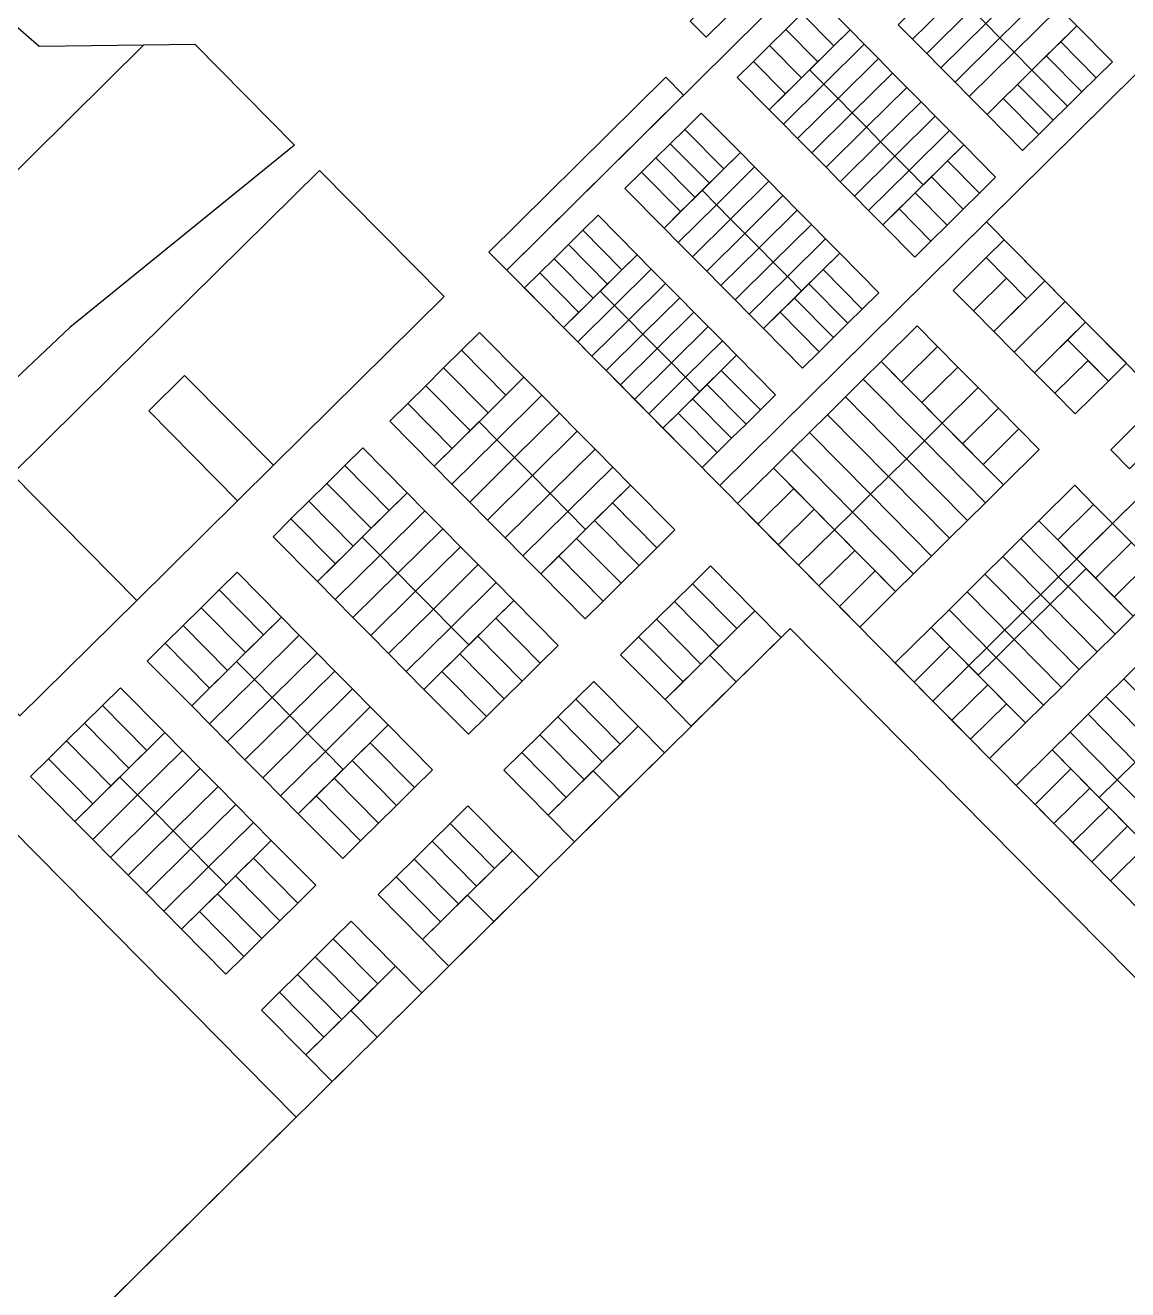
# Model space of a CAD drawing. Header units: metres. Extents: x 5590187 to 5598444, y 6961268 to 6971080.
# Drawn here: x 5593061 to 5593498, y 6967707 to 6968208 of the extents above; entities that cross this region are included whole.
import ezdxf

# ---------------------------------------------------------------- set-up
doc = ezdxf.new("R2010")
doc.units = ezdxf.units.M
doc.layers.add('zz_catastro_fontana', color=7, linetype='Continuous')

msp = doc.modelspace()

# ---------------------------------------------------------------- linework, layer by layer
at = {"layer": 'zz_catastro_fontana'}
for points in [[(5593252, 6968110.96), (5593428.68, 6968285.68), (5593513.05, 6968200.35), (5593336.38, 6968025.64), (5593252, 6968110.96)], [(5593108.38, 6968200.06), (5592990.33, 6968083.32), (5592905.49, 6968169.11), (5592997.54, 6968260.14), (5593066.89, 6968199.53), (5593108.38, 6968200.06)], [(5593324.61, 6968209.49), (5593340.61, 6968225.31), (5593346.94, 6968218.91), (5593330.94, 6968203.09), (5593324.61, 6968209.49)], [(5593407.03, 6968208.01), (5593424.81, 6968225.59), (5593430.43, 6968219.91), (5593412.65, 6968202.33), (5593407.03, 6968208.01)], [(5593441.68, 6968208.53), (5593459.46, 6968226.11), (5593465.08, 6968220.42), (5593447.31, 6968202.84), (5593441.68, 6968208.53)], [(5593368.87, 6968212.47), (5593375.27, 6968218.8), (5593387.93, 6968206), (5593381.53, 6968199.67), (5593368.87, 6968212.47)], [(5593412.65, 6968202.33), (5593430.43, 6968219.91), (5593436.06, 6968214.22), (5593418.28, 6968196.64), (5593412.65, 6968202.33)], [(5593447.31, 6968202.84), (5593465.08, 6968220.42), (5593470.71, 6968214.73), (5593452.93, 6968197.15), (5593447.31, 6968202.84)], [(5593362.47, 6968206.14), (5593368.87, 6968212.47), (5593381.53, 6968199.67), (5593375.13, 6968193.34), (5593362.47, 6968206.14)], [(5593418.28, 6968196.64), (5593436.06, 6968214.22), (5593441.68, 6968208.53), (5593423.91, 6968190.95), (5593418.28, 6968196.64)], [(5593452.93, 6968197.15), (5593470.71, 6968214.73), (5593477.74, 6968207.62), (5593459.96, 6968190.04), (5593452.93, 6968197.15)], [(5593423.91, 6968190.95), (5593441.68, 6968208.53), (5593447.31, 6968202.84), (5593429.53, 6968185.26), (5593423.91, 6968190.95)], [(5593471.34, 6968201.29), (5593477.74, 6968207.62), (5593491.8, 6968193.4), (5593485.4, 6968187.07), (5593471.34, 6968201.29)], [(5593356.07, 6968199.81), (5593362.47, 6968206.14), (5593375.13, 6968193.34), (5593368.73, 6968187.01), (5593356.07, 6968199.81)], [(5593371.93, 6968190.18), (5593387.93, 6968206), (5593393.55, 6968200.31), (5593377.55, 6968184.49), (5593371.93, 6968190.18)], [(5593429.53, 6968185.26), (5593447.31, 6968202.84), (5593452.93, 6968197.15), (5593435.16, 6968179.57), (5593429.53, 6968185.26)], [(5592834.43, 6968098.84), (5592905.49, 6968169.11), (5592990.33, 6968083.32), (5593108.38, 6968200.06), (5593128.48, 6968200.32), (5593168.01, 6968160.35), (5593079.04, 6968088.18), (5593030.67, 6968042.55), (5592989.26, 6968009.2), (5592964.52, 6968012.55), (5592865.73, 6968085.61), (5592834.43, 6968098.84)], [(5593349.67, 6968193.48), (5593356.07, 6968199.81), (5593368.73, 6968187.01), (5593362.33, 6968180.69), (5593349.67, 6968193.48)], [(5593377.55, 6968184.49), (5593393.55, 6968200.31), (5593399.18, 6968194.62), (5593383.18, 6968178.8), (5593377.55, 6968184.49)], [(5593435.16, 6968179.57), (5593452.93, 6968197.15), (5593459.96, 6968190.04), (5593442.19, 6968172.46), (5593435.16, 6968179.57)], [(5593441.95, 6968130.04), (5593513.05, 6968200.35), (5593597.43, 6968115.03), (5593526.33, 6968044.71), (5593441.95, 6968130.04)], [(5593465.65, 6968195.67), (5593471.34, 6968201.29), (5593485.4, 6968187.07), (5593479.71, 6968181.45), (5593465.65, 6968195.67)], [(5593343.27, 6968187.16), (5593349.67, 6968193.48), (5593362.33, 6968180.69), (5593355.93, 6968174.36), (5593343.27, 6968187.16)], [(5593383.18, 6968178.8), (5593399.18, 6968194.62), (5593404.8, 6968188.93), (5593388.8, 6968173.11), (5593383.18, 6968178.8)], [(5593459.96, 6968190.04), (5593465.65, 6968195.67), (5593479.71, 6968181.45), (5593474.03, 6968175.82), (5593459.96, 6968190.04)], [(5593322.02, 6968180.2), (5593252, 6968110.96), (5593244.97, 6968118.07), (5593314.99, 6968187.31), (5593322.02, 6968180.2)], [(5593355.93, 6968174.36), (5593371.93, 6968190.18), (5593377.55, 6968184.49), (5593361.55, 6968168.67), (5593355.93, 6968174.36)], [(5593388.8, 6968173.11), (5593404.8, 6968188.93), (5593410.43, 6968183.25), (5593394.43, 6968167.43), (5593388.8, 6968173.11)], [(5593454.27, 6968184.42), (5593459.96, 6968190.04), (5593474.03, 6968175.82), (5593468.34, 6968170.2), (5593454.27, 6968184.42)], [(5593361.55, 6968168.67), (5593377.55, 6968184.49), (5593383.18, 6968178.8), (5593367.18, 6968162.98), (5593361.55, 6968168.67)], [(5593394.43, 6968167.43), (5593410.43, 6968183.25), (5593416.05, 6968177.56), (5593400.05, 6968161.74), (5593394.43, 6968167.43)], [(5593448.59, 6968178.79), (5593454.27, 6968184.42), (5593468.34, 6968170.2), (5593462.65, 6968164.57), (5593448.59, 6968178.79)], [(5593367.18, 6968162.98), (5593383.18, 6968178.8), (5593388.8, 6968173.11), (5593372.81, 6968157.29), (5593367.18, 6968162.98)], [(5593400.05, 6968161.74), (5593416.05, 6968177.56), (5593421.68, 6968171.87), (5593405.68, 6968156.05), (5593400.05, 6968161.74)], [(5593442.19, 6968172.46), (5593448.59, 6968178.79), (5593462.65, 6968164.57), (5593456.25, 6968158.24), (5593442.19, 6968172.46)], [(5593322.47, 6968166.59), (5593329.05, 6968173.09), (5593344.52, 6968157.45), (5593337.94, 6968150.95), (5593322.47, 6968166.59)], [(5593372.81, 6968157.29), (5593388.8, 6968173.11), (5593394.43, 6968167.43), (5593378.43, 6968151.6), (5593372.81, 6968157.29)], [(5593378.43, 6968151.6), (5593394.43, 6968167.43), (5593400.05, 6968161.74), (5593384.06, 6968145.92), (5593378.43, 6968151.6)], [(5593405.68, 6968156.05), (5593421.68, 6968171.87), (5593427.3, 6968166.18), (5593411.3, 6968150.36), (5593405.68, 6968156.05)], [(5593316.79, 6968160.96), (5593322.47, 6968166.59), (5593337.94, 6968150.95), (5593332.26, 6968145.32), (5593316.79, 6968160.96)], [(5593411.3, 6968150.36), (5593427.3, 6968166.18), (5593432.93, 6968160.49), (5593416.93, 6968144.67), (5593411.3, 6968150.36)], [(5593311.1, 6968155.34), (5593316.79, 6968160.96), (5593332.26, 6968145.32), (5593326.57, 6968139.7), (5593311.1, 6968155.34)], [(5593329.41, 6968142.51), (5593344.52, 6968157.45), (5593350.15, 6968151.76), (5593335.04, 6968136.82), (5593329.41, 6968142.51)], [(5593384.06, 6968145.92), (5593400.05, 6968161.74), (5593405.68, 6968156.05), (5593389.68, 6968140.23), (5593384.06, 6968145.92)], [(5593426.53, 6968154.17), (5593432.93, 6968160.49), (5593445.59, 6968147.69), (5593439.19, 6968141.37), (5593426.53, 6968154.17)], [(5593305.41, 6968149.71), (5593311.1, 6968155.34), (5593326.57, 6968139.7), (5593320.88, 6968134.07), (5593305.41, 6968149.71)], [(5593389.68, 6968140.23), (5593405.68, 6968156.05), (5593411.3, 6968150.36), (5593395.31, 6968134.54), (5593389.68, 6968140.23)], [(5593420.13, 6968147.84), (5593426.53, 6968154.17), (5593439.19, 6968141.37), (5593432.79, 6968135.04), (5593420.13, 6968147.84)], [(5593110.27, 6968055.18), (5593145.43, 6968019.63), (5593105.54, 6967980.19), (5593056.18, 6968030.1), (5593096.07, 6968069.55), (5593177.84, 6968150.41), (5593227.2, 6968100.5), (5593159.65, 6968033.7), (5593124.49, 6968069.25), (5593110.27, 6968055.18)], [(5593298.83, 6968143.21), (5593305.41, 6968149.71), (5593320.88, 6968134.07), (5593314.3, 6968127.57), (5593298.83, 6968143.21)], [(5593335.04, 6968136.82), (5593350.15, 6968151.76), (5593355.77, 6968146.07), (5593340.66, 6968131.13), (5593335.04, 6968136.82)], [(5593395.31, 6968134.54), (5593411.3, 6968150.36), (5593416.93, 6968144.67), (5593400.93, 6968128.85), (5593395.31, 6968134.54)], [(5593413.73, 6968141.51), (5593420.13, 6968147.84), (5593432.79, 6968135.04), (5593426.39, 6968128.71), (5593413.73, 6968141.51)], [(5593314.3, 6968127.57), (5593329.41, 6968142.51), (5593335.04, 6968136.82), (5593319.93, 6968121.88), (5593314.3, 6968127.57)], [(5593340.66, 6968131.13), (5593355.77, 6968146.07), (5593361.4, 6968140.39), (5593346.29, 6968125.44), (5593340.66, 6968131.13)], [(5593346.29, 6968125.44), (5593361.4, 6968140.39), (5593367.02, 6968134.7), (5593351.91, 6968119.76), (5593346.29, 6968125.44)], [(5593407.33, 6968135.18), (5593413.73, 6968141.51), (5593426.39, 6968128.71), (5593419.99, 6968122.38), (5593407.33, 6968135.18)], [(5593297.6, 6968111.05), (5593282.13, 6968126.69), (5593288.17, 6968132.66), (5593303.64, 6968117.02), (5593297.6, 6968111.05)], [(5593319.93, 6968121.88), (5593335.04, 6968136.82), (5593340.66, 6968131.13), (5593325.55, 6968116.19), (5593319.93, 6968121.88)], [(5593351.91, 6968119.76), (5593367.02, 6968134.7), (5593372.65, 6968129.01), (5593357.54, 6968114.07), (5593351.91, 6968119.76)], [(5593400.93, 6968128.85), (5593407.33, 6968135.18), (5593419.99, 6968122.38), (5593413.59, 6968116.05), (5593400.93, 6968128.85)], [(5593325.55, 6968116.19), (5593340.66, 6968131.13), (5593346.29, 6968125.44), (5593331.18, 6968110.5), (5593325.55, 6968116.19)], [(5593336.38, 6968025.64), (5593441.95, 6968130.04), (5593526.33, 6968044.71), (5593420.76, 6967940.32), (5593336.38, 6968025.64)], [(5593357.54, 6968114.07), (5593372.65, 6968129.01), (5593378.27, 6968123.32), (5593363.16, 6968108.38), (5593357.54, 6968114.07)], [(5593276.44, 6968121.07), (5593282.13, 6968126.69), (5593297.6, 6968111.05), (5593291.91, 6968105.42), (5593276.44, 6968121.07)], [(5593331.18, 6968110.5), (5593346.29, 6968125.44), (5593351.91, 6968119.76), (5593336.8, 6968104.81), (5593331.18, 6968110.5)], [(5593363.16, 6968108.38), (5593378.27, 6968123.32), (5593383.9, 6968117.63), (5593368.79, 6968102.69), (5593363.16, 6968108.38)], [(5593441.87, 6968115.9), (5593448.98, 6968122.93), (5593465.1, 6968106.63), (5593457.99, 6968099.6), (5593441.87, 6968115.9)], [(5593270.75, 6968115.44), (5593276.44, 6968121.07), (5593291.91, 6968105.42), (5593286.22, 6968099.8), (5593270.75, 6968115.44)], [(5593289.07, 6968102.62), (5593303.64, 6968117.02), (5593309.26, 6968111.33), (5593294.7, 6968096.93), (5593289.07, 6968102.62)], [(5593336.8, 6968104.81), (5593351.91, 6968119.76), (5593357.54, 6968114.07), (5593342.43, 6968099.12), (5593336.8, 6968104.81)], [(5593377.32, 6968111.13), (5593383.9, 6968117.63), (5593399.37, 6968101.99), (5593392.79, 6968095.49), (5593377.32, 6968111.13)], [(5593265.07, 6968109.82), (5593270.75, 6968115.44), (5593286.22, 6968099.8), (5593280.54, 6968094.17), (5593265.07, 6968109.82)], [(5593342.43, 6968099.12), (5593357.54, 6968114.07), (5593363.16, 6968108.38), (5593348.05, 6968093.44), (5593342.43, 6968099.12)], [(5593420.76, 6967940.32), (5593597.43, 6968115.03), (5593681.81, 6968029.7), (5593505.14, 6967854.99), (5593420.76, 6967940.32)], [(5593428.74, 6968102.91), (5593441.87, 6968115.9), (5593449.93, 6968107.75), (5593436.8, 6968094.76), (5593428.74, 6968102.91)], [(5593259.04, 6968103.85), (5593265.07, 6968109.82), (5593280.54, 6968094.17), (5593274.51, 6968088.21), (5593259.04, 6968103.85)], [(5593294.7, 6968096.93), (5593309.26, 6968111.33), (5593314.89, 6968105.64), (5593300.33, 6968091.24), (5593294.7, 6968096.93)], [(5593348.05, 6968093.44), (5593363.16, 6968108.38), (5593368.79, 6968102.69), (5593353.68, 6968087.75), (5593348.05, 6968093.44)], [(5593371.63, 6968105.5), (5593377.32, 6968111.13), (5593392.79, 6968095.49), (5593387.1, 6968089.86), (5593371.63, 6968105.5)], [(5593457.99, 6968099.6), (5593444.86, 6968086.61), (5593436.8, 6968094.76), (5593449.93, 6968107.75), (5593457.99, 6968099.6)], [(5593274.51, 6968088.21), (5593289.07, 6968102.62), (5593294.7, 6968096.93), (5593280.13, 6968082.52), (5593274.51, 6968088.21)], [(5593300.33, 6968091.24), (5593314.89, 6968105.64), (5593320.51, 6968099.95), (5593305.95, 6968085.55), (5593300.33, 6968091.24)], [(5593365.94, 6968099.88), (5593371.63, 6968105.5), (5593387.1, 6968089.86), (5593381.41, 6968084.24), (5593365.94, 6968099.88)], [(5593444.86, 6968086.61), (5593465.1, 6968106.63), (5593473.16, 6968098.48), (5593452.91, 6968078.46), (5593444.86, 6968086.61)], [(5593280.13, 6968082.52), (5593294.7, 6968096.93), (5593300.33, 6968091.24), (5593285.76, 6968076.83), (5593280.13, 6968082.52)], [(5593305.95, 6968085.55), (5593320.51, 6968099.95), (5593326.14, 6968094.27), (5593311.58, 6968079.87), (5593305.95, 6968085.55)], [(5593360.26, 6968094.25), (5593365.94, 6968099.88), (5593381.41, 6968084.24), (5593375.73, 6968078.61), (5593360.26, 6968094.25)], [(5593460.97, 6968070.31), (5593452.91, 6968078.46), (5593473.16, 6968098.48), (5593481.22, 6968090.33), (5593460.97, 6968070.31)], [(5593311.58, 6968079.87), (5593326.14, 6968094.27), (5593331.76, 6968088.58), (5593317.2, 6968074.18), (5593311.58, 6968079.87)], [(5593353.68, 6968087.75), (5593360.26, 6968094.25), (5593375.73, 6968078.61), (5593369.15, 6968072.11), (5593353.68, 6968087.75)], [(5593285.76, 6968076.83), (5593300.33, 6968091.24), (5593305.95, 6968085.55), (5593291.38, 6968071.15), (5593285.76, 6968076.83)], [(5593317.2, 6968074.18), (5593331.76, 6968088.58), (5593337.39, 6968082.89), (5593322.83, 6968068.49), (5593317.2, 6968074.18)], [(5593400.3, 6968074.78), (5593414.52, 6968088.84), (5593422.58, 6968080.7), (5593408.36, 6968066.63), (5593400.3, 6968074.78)], [(5593490.22, 6968067), (5593474.1, 6968083.3), (5593481.22, 6968090.33), (5593497.33, 6968074.04), (5593490.22, 6968067)], [(5593234.15, 6968079.24), (5593241.26, 6968086.27), (5593258.84, 6968068.5), (5593251.73, 6968061.47), (5593234.15, 6968079.24)], [(5593291.38, 6968071.15), (5593305.95, 6968085.55), (5593311.58, 6968079.87), (5593297.01, 6968065.46), (5593291.38, 6968071.15)], [(5593322.83, 6968068.49), (5593337.39, 6968082.89), (5593343.01, 6968077.2), (5593328.45, 6968062.8), (5593322.83, 6968068.49)], [(5593474.1, 6968083.3), (5593482.16, 6968075.15), (5593469.03, 6968062.17), (5593460.97, 6968070.31), (5593474.1, 6968083.3)], [(5593227.04, 6968072.21), (5593234.15, 6968079.24), (5593251.73, 6968061.47), (5593244.62, 6968054.44), (5593227.04, 6968072.21)], [(5593297.01, 6968065.46), (5593311.58, 6968079.87), (5593317.2, 6968074.18), (5593302.63, 6968059.77), (5593297.01, 6968065.46)], [(5593352.45, 6968055.59), (5593336.98, 6968071.23), (5593343.01, 6968077.2), (5593358.48, 6968061.56), (5593352.45, 6968055.59)], [(5593408.36, 6968066.63), (5593422.58, 6968080.7), (5593430.64, 6968072.55), (5593416.41, 6968058.48), (5593408.36, 6968066.63)], [(5593219.93, 6968065.18), (5593227.04, 6968072.21), (5593244.62, 6968054.44), (5593237.51, 6968047.4), (5593219.93, 6968065.18)], [(5593302.63, 6968059.77), (5593317.2, 6968074.18), (5593322.83, 6968068.49), (5593308.26, 6968054.08), (5593302.63, 6968059.77)], [(5593393.19, 6968067.75), (5593400.3, 6968074.78), (5593424.47, 6968050.34), (5593417.36, 6968043.3), (5593393.19, 6968067.75)], [(5593416.41, 6968058.48), (5593430.64, 6968072.55), (5593438.69, 6968064.4), (5593424.47, 6968050.34), (5593416.41, 6968058.48)], [(5593477.09, 6968054.02), (5593469.03, 6968062.17), (5593482.16, 6968075.15), (5593490.22, 6968067), (5593477.09, 6968054.02)], [(5593159.65, 6968033.7), (5593145.43, 6968019.63), (5593110.27, 6968055.18), (5593124.49, 6968069.25), (5593159.65, 6968033.7)], [(5593241.06, 6968050.92), (5593258.84, 6968068.5), (5593265.87, 6968061.39), (5593248.1, 6968043.81), (5593241.06, 6968050.92)], [(5593308.26, 6968054.08), (5593322.83, 6968068.49), (5593328.45, 6968062.8), (5593313.88, 6968048.39), (5593308.26, 6968054.08)], [(5593331.29, 6968065.61), (5593336.98, 6968071.23), (5593352.45, 6968055.59), (5593346.76, 6968049.96), (5593331.29, 6968065.61)], [(5593386.08, 6968060.72), (5593393.19, 6968067.75), (5593417.36, 6968043.3), (5593410.25, 6968036.27), (5593386.08, 6968060.72)], [(5593212.82, 6968058.15), (5593219.93, 6968065.18), (5593237.51, 6968047.4), (5593230.4, 6968040.37), (5593212.82, 6968058.15)], [(5593325.6, 6968059.98), (5593331.29, 6968065.61), (5593346.76, 6968049.96), (5593341.07, 6968044.34), (5593325.6, 6968059.98)], [(5593424.47, 6968050.34), (5593438.69, 6968064.4), (5593446.75, 6968056.25), (5593432.53, 6968042.19), (5593424.47, 6968050.34)], [(5593205.71, 6968051.12), (5593212.82, 6968058.15), (5593230.4, 6968040.37), (5593223.29, 6968033.34), (5593205.71, 6968051.12)], [(5593248.1, 6968043.81), (5593265.87, 6968061.39), (5593272.9, 6968054.28), (5593255.13, 6968036.7), (5593248.1, 6968043.81)], [(5593319.91, 6968054.36), (5593325.6, 6968059.98), (5593341.07, 6968044.34), (5593335.38, 6968038.71), (5593319.91, 6968054.36)], [(5593378.97, 6968053.69), (5593386.08, 6968060.72), (5593410.25, 6968036.27), (5593403.14, 6968029.24), (5593378.97, 6968053.69)], [(5593255.13, 6968036.7), (5593272.9, 6968054.28), (5593279.93, 6968047.17), (5593262.16, 6968029.59), (5593255.13, 6968036.7)], [(5593313.88, 6968048.39), (5593319.91, 6968054.36), (5593335.38, 6968038.71), (5593329.35, 6968032.75), (5593313.88, 6968048.39)], [(5593371.86, 6968046.66), (5593378.97, 6968053.69), (5593403.14, 6968029.24), (5593396.03, 6968022.21), (5593371.86, 6968046.66)], [(5593432.53, 6968042.19), (5593446.75, 6968056.25), (5593454.81, 6968048.1), (5593440.59, 6968034.04), (5593432.53, 6968042.19)], [(5593491.14, 6968039.8), (5593504.28, 6968052.79), (5593511.75, 6968045.23), (5593498.62, 6968032.25), (5593491.14, 6968039.8)], [(5593223.29, 6968033.34), (5593241.06, 6968050.92), (5593248.1, 6968043.81), (5593230.32, 6968026.23), (5593223.29, 6968033.34)], [(5593269.19, 6968022.48), (5593262.16, 6968029.59), (5593279.93, 6968047.17), (5593286.97, 6968040.06), (5593269.19, 6968022.48)], [(5593417.36, 6968043.3), (5593424.47, 6968050.34), (5593448.65, 6968025.89), (5593441.54, 6968018.86), (5593417.36, 6968043.3)], [(5593440.59, 6968034.04), (5593454.81, 6968048.1), (5593462.87, 6968039.95), (5593448.65, 6968025.89), (5593440.59, 6968034.04)], [(5593230.32, 6968026.23), (5593248.1, 6968043.81), (5593255.13, 6968036.7), (5593237.35, 6968019.12), (5593230.32, 6968026.23)], [(5593364.75, 6968039.62), (5593371.86, 6968046.66), (5593396.03, 6968022.21), (5593388.92, 6968015.18), (5593364.75, 6968039.62)], [(5593410.25, 6968036.27), (5593417.36, 6968043.3), (5593441.54, 6968018.86), (5593434.43, 6968011.83), (5593410.25, 6968036.27)], [(5593187.93, 6968033.54), (5593195.04, 6968040.57), (5593212.62, 6968022.79), (5593205.51, 6968015.76), (5593187.93, 6968033.54)], [(5593276.22, 6968015.37), (5593269.19, 6968022.48), (5593286.97, 6968040.06), (5593294, 6968032.95), (5593276.22, 6968015.37)], [(5593357.64, 6968032.59), (5593364.75, 6968039.62), (5593388.92, 6968015.18), (5593381.81, 6968008.15), (5593357.64, 6968032.59)], [(5593180.82, 6968026.51), (5593187.93, 6968033.54), (5593205.51, 6968015.76), (5593198.4, 6968008.73), (5593180.82, 6968026.51)], [(5593237.35, 6968019.12), (5593255.13, 6968036.7), (5593262.16, 6968029.59), (5593244.38, 6968012.01), (5593237.35, 6968019.12)], [(5593283.25, 6968008.26), (5593276.22, 6968015.37), (5593294, 6968032.95), (5593301.03, 6968025.84), (5593283.25, 6968008.26)], [(5593343.42, 6968018.53), (5593357.64, 6968032.59), (5593365.69, 6968024.44), (5593351.47, 6968010.38), (5593343.42, 6968018.53)], [(5593403.14, 6968029.24), (5593410.25, 6968036.27), (5593434.43, 6968011.83), (5593427.32, 6968004.8), (5593403.14, 6968029.24)], [(5593009.96, 6967984.39), (5593056.18, 6968030.1), (5593105.54, 6967980.19), (5593059.32, 6967934.48), (5593009.96, 6967984.39)], [(5593251.41, 6968004.9), (5593244.38, 6968012.01), (5593262.16, 6968029.59), (5593269.19, 6968022.48), (5593251.41, 6968004.9)], [(5593396.03, 6968022.21), (5593403.14, 6968029.24), (5593427.32, 6968004.8), (5593420.21, 6967997.76), (5593396.03, 6968022.21)], [(5593173.71, 6968019.47), (5593180.82, 6968026.51), (5593198.4, 6968008.73), (5593191.29, 6968001.7), (5593173.71, 6968019.47)], [(5593194.85, 6968005.21), (5593212.62, 6968022.79), (5593219.65, 6968015.68), (5593201.88, 6967998.1), (5593194.85, 6968005.21)], [(5593258.45, 6967997.79), (5593251.41, 6968004.9), (5593269.19, 6968022.48), (5593276.22, 6968015.37), (5593258.45, 6967997.79)], [(5593311.5, 6968001.03), (5593293.92, 6968018.8), (5593301.03, 6968025.84), (5593318.61, 6968008.06), (5593311.5, 6968001.03)], [(5593351.47, 6968010.38), (5593365.69, 6968024.44), (5593373.75, 6968016.3), (5593359.53, 6968002.23), (5593351.47, 6968010.38)], [(5593388.92, 6968015.18), (5593396.03, 6968022.21), (5593420.21, 6967997.76), (5593413.1, 6967990.73), (5593388.92, 6968015.18)], [(5593462.7, 6968011.68), (5593476.92, 6968025.74), (5593484.39, 6968018.19), (5593470.17, 6968004.13), (5593462.7, 6968011.68)], [(5593166.6, 6968012.44), (5593173.71, 6968019.47), (5593191.29, 6968001.7), (5593184.18, 6967994.67), (5593166.6, 6968012.44)], [(5593304.39, 6967994), (5593286.81, 6968011.77), (5593293.92, 6968018.8), (5593311.5, 6968001.03), (5593304.39, 6967994)], [(5593470.17, 6968004.13), (5593484.39, 6968018.19), (5593491.86, 6968010.64), (5593477.64, 6967996.58), (5593470.17, 6968004.13)], [(5593159.49, 6968005.41), (5593166.6, 6968012.44), (5593184.18, 6967994.67), (5593177.07, 6967987.64), (5593159.49, 6968005.41)], [(5593201.88, 6967998.1), (5593219.65, 6968015.68), (5593226.69, 6968008.57), (5593208.91, 6967990.99), (5593201.88, 6967998.1)], [(5593265.48, 6967990.68), (5593258.45, 6967997.79), (5593276.22, 6968015.37), (5593283.25, 6968008.26), (5593265.48, 6967990.68)], [(5593359.53, 6968002.23), (5593373.75, 6968016.3), (5593381.81, 6968008.15), (5593367.59, 6967994.08), (5593359.53, 6968002.23)], [(5593381.81, 6968008.15), (5593388.92, 6968015.18), (5593413.1, 6967990.73), (5593405.98, 6967983.7), (5593381.81, 6968008.15)], [(5593208.91, 6967990.99), (5593226.69, 6968008.57), (5593233.72, 6968001.46), (5593215.94, 6967983.88), (5593208.91, 6967990.99)], [(5593297.28, 6967986.97), (5593279.7, 6968004.74), (5593286.81, 6968011.77), (5593304.39, 6967994), (5593297.28, 6967986.97)], [(5593367.59, 6967994.08), (5593381.81, 6968008.15), (5593389.87, 6968000), (5593375.65, 6967985.94), (5593367.59, 6967994.08)], [(5593455.59, 6968004.65), (5593462.7, 6968011.68), (5593481.38, 6967992.79), (5593474.27, 6967985.76), (5593455.59, 6968004.65)], [(5593477.64, 6967996.58), (5593491.86, 6968010.64), (5593499.33, 6968003.09), (5593485.11, 6967989.02), (5593477.64, 6967996.58)], [(5593177.07, 6967987.64), (5593194.85, 6968005.21), (5593201.88, 6967998.1), (5593184.1, 6967980.53), (5593177.07, 6967987.64)], [(5593290.17, 6967979.93), (5593272.59, 6967997.71), (5593279.7, 6968004.74), (5593297.28, 6967986.97), (5593290.17, 6967979.93)], [(5593448.48, 6967997.61), (5593455.59, 6968004.65), (5593474.27, 6967985.76), (5593467.16, 6967978.73), (5593448.48, 6967997.61)], [(5593485.11, 6967989.02), (5593499.33, 6968003.09), (5593506.79, 6967995.54), (5593492.57, 6967981.47), (5593485.11, 6967989.02)], [(5593184.1, 6967980.53), (5593201.88, 6967998.1), (5593208.91, 6967990.99), (5593191.13, 6967973.41), (5593184.1, 6967980.53)], [(5593222.97, 6967976.77), (5593215.94, 6967983.88), (5593233.72, 6968001.46), (5593240.75, 6967994.35), (5593222.97, 6967976.77)], [(5593283.06, 6967972.9), (5593265.48, 6967990.68), (5593272.59, 6967997.71), (5593290.17, 6967979.93), (5593283.06, 6967972.9)], [(5593375.65, 6967985.94), (5593389.87, 6968000), (5593397.93, 6967991.85), (5593383.71, 6967977.79), (5593375.65, 6967985.94)], [(5593441.37, 6967990.58), (5593448.48, 6967997.61), (5593467.16, 6967978.73), (5593460.05, 6967971.7), (5593441.37, 6967990.58)], [(5593230, 6967969.66), (5593222.97, 6967976.77), (5593240.75, 6967994.35), (5593247.78, 6967987.24), (5593230, 6967969.66)], [(5593325.56, 6967986.81), (5593332.67, 6967993.84), (5593350.25, 6967976.06), (5593343.14, 6967969.03), (5593325.56, 6967986.81)], [(5593383.71, 6967977.79), (5593397.93, 6967991.85), (5593405.98, 6967983.7), (5593391.76, 6967969.64), (5593383.71, 6967977.79)], [(5593474.27, 6967985.76), (5593481.38, 6967992.79), (5593500.05, 6967973.91), (5593492.94, 6967966.88), (5593474.27, 6967985.76)], [(5593492.57, 6967981.47), (5593506.79, 6967995.54), (5593514.26, 6967987.98), (5593500.04, 6967973.92), (5593492.57, 6967981.47)], [(5593138.16, 6967984.32), (5593145.27, 6967991.35), (5593162.85, 6967973.57), (5593155.74, 6967966.54), (5593138.16, 6967984.32)], [(5593191.13, 6967973.41), (5593208.91, 6967990.99), (5593215.94, 6967983.88), (5593198.17, 6967966.3), (5593191.13, 6967973.41)], [(5593237.04, 6967962.55), (5593230, 6967969.66), (5593247.78, 6967987.24), (5593254.81, 6967980.13), (5593237.04, 6967962.55)], [(5593318.45, 6967979.78), (5593325.56, 6967986.81), (5593343.14, 6967969.03), (5593336.03, 6967962), (5593318.45, 6967979.78)], [(5593434.26, 6967983.55), (5593441.37, 6967990.58), (5593460.05, 6967971.7), (5593452.94, 6967964.67), (5593434.26, 6967983.55)], [(5593131.05, 6967977.29), (5593138.16, 6967984.32), (5593155.74, 6967966.54), (5593148.63, 6967959.51), (5593131.05, 6967977.29)], [(5593205.2, 6967959.19), (5593198.17, 6967966.3), (5593215.94, 6967983.88), (5593222.97, 6967976.77), (5593205.2, 6967959.19)], [(5593427.15, 6967976.52), (5593434.26, 6967983.55), (5593452.94, 6967964.67), (5593445.83, 6967957.63), (5593427.15, 6967976.52)], [(5593467.16, 6967978.73), (5593474.27, 6967985.76), (5593492.94, 6967966.88), (5593485.83, 6967959.84), (5593467.16, 6967978.73)], [(5593123.94, 6967970.25), (5593131.05, 6967977.29), (5593148.63, 6967959.51), (5593141.52, 6967952.48), (5593123.94, 6967970.25)], [(5593265.28, 6967955.32), (5593247.7, 6967973.1), (5593254.81, 6967980.13), (5593272.39, 6967962.36), (5593265.28, 6967955.32)], [(5593311.34, 6967972.75), (5593318.45, 6967979.78), (5593336.03, 6967962), (5593328.92, 6967954.97), (5593311.34, 6967972.75)], [(5593460.05, 6967971.7), (5593467.16, 6967978.73), (5593485.83, 6967959.84), (5593478.72, 6967952.81), (5593460.05, 6967971.7)], [(5593145.07, 6967955.99), (5593162.85, 6967973.57), (5593169.88, 6967966.46), (5593152.11, 6967948.88), (5593145.07, 6967955.99)], [(5593212.23, 6967952.08), (5593205.2, 6967959.19), (5593222.97, 6967976.77), (5593230, 6967969.66), (5593212.23, 6967952.08)], [(5593258.17, 6967948.29), (5593240.59, 6967966.07), (5593247.7, 6967973.1), (5593265.28, 6967955.32), (5593258.17, 6967948.29)], [(5593304.23, 6967965.71), (5593311.34, 6967972.75), (5593328.92, 6967954.97), (5593321.81, 6967947.94), (5593304.23, 6967965.71)], [(5593332.47, 6967958.49), (5593350.25, 6967976.06), (5593360.66, 6967965.54), (5593342.88, 6967947.96), (5593332.47, 6967958.49)], [(5593420.04, 6967969.49), (5593427.15, 6967976.52), (5593445.83, 6967957.63), (5593438.72, 6967950.6), (5593420.04, 6967969.49)], [(5593364.21, 6967969.06), (5593722.96, 6967606.29), (5593026.15, 6966917.19), (5592667.4, 6967279.96), (5593364.21, 6967969.06)], [(5593116.83, 6967963.22), (5593123.94, 6967970.25), (5593141.52, 6967952.48), (5593134.41, 6967945.45), (5593116.83, 6967963.22)], [(5593219.26, 6967944.97), (5593212.23, 6967952.08), (5593230, 6967969.66), (5593237.04, 6967962.55), (5593219.26, 6967944.97)], [(5593405.82, 6967955.42), (5593420.04, 6967969.49), (5593427.51, 6967961.94), (5593413.29, 6967947.87), (5593405.82, 6967955.42)], [(5593452.94, 6967964.67), (5593460.05, 6967971.7), (5593478.72, 6967952.81), (5593471.61, 6967945.78), (5593452.94, 6967964.67)], [(5593109.72, 6967956.19), (5593116.83, 6967963.22), (5593134.41, 6967945.45), (5593127.3, 6967938.41), (5593109.72, 6967956.19)], [(5593152.11, 6967948.88), (5593169.88, 6967966.46), (5593176.91, 6967959.35), (5593159.14, 6967941.77), (5593152.11, 6967948.88)], [(5593251.06, 6967941.26), (5593233.48, 6967959.04), (5593240.59, 6967966.07), (5593258.17, 6967948.29), (5593251.06, 6967941.26)], [(5593297.12, 6967958.68), (5593304.23, 6967965.71), (5593321.81, 6967947.94), (5593314.7, 6967940.91), (5593297.12, 6967958.68)], [(5593413.29, 6967947.87), (5593427.51, 6967961.94), (5593434.98, 6967954.39), (5593420.76, 6967940.32), (5593413.29, 6967947.87)], [(5593445.83, 6967957.63), (5593452.94, 6967964.67), (5593471.61, 6967945.78), (5593464.5, 6967938.75), (5593445.83, 6967957.63)], [(5593159.14, 6967941.77), (5593176.91, 6967959.35), (5593183.94, 6967952.24), (5593166.17, 6967934.66), (5593159.14, 6967941.77)], [(5593243.95, 6967934.23), (5593226.37, 6967952.01), (5593233.48, 6967959.04), (5593251.06, 6967941.26), (5593243.95, 6967934.23)], [(5593314.7, 6967940.91), (5593332.47, 6967958.49), (5593342.88, 6967947.96), (5593325.1, 6967930.38), (5593314.7, 6967940.91)], [(5593438.72, 6967950.6), (5593445.83, 6967957.63), (5593464.5, 6967938.75), (5593457.39, 6967931.72), (5593438.72, 6967950.6)], [(5593127.3, 6967938.41), (5593145.07, 6967955.99), (5593152.11, 6967948.88), (5593134.33, 6967931.3), (5593127.3, 6967938.41)], [(5593173.2, 6967927.55), (5593166.17, 6967934.66), (5593183.94, 6967952.24), (5593190.98, 6967945.13), (5593173.2, 6967927.55)], [(5593236.84, 6967927.2), (5593219.26, 6967944.97), (5593226.37, 6967952.01), (5593243.95, 6967934.23), (5593236.84, 6967927.2)], [(5593420.76, 6967940.32), (5593434.98, 6967954.39), (5593442.44, 6967946.83), (5593428.22, 6967932.77), (5593420.76, 6967940.32)], [(5593496.38, 6967949.18), (5593503.49, 6967956.21), (5593522.17, 6967937.33), (5593515.06, 6967930.29), (5593496.38, 6967949.18)], [(5593134.33, 6967931.3), (5593152.11, 6967948.88), (5593159.14, 6967941.77), (5593141.36, 6967924.19), (5593134.33, 6967931.3)], [(5593279.34, 6967941.1), (5593286.45, 6967948.13), (5593304.03, 6967930.36), (5593296.92, 6967923.33), (5593279.34, 6967941.1)], [(5593428.22, 6967932.77), (5593442.44, 6967946.83), (5593449.91, 6967939.28), (5593435.69, 6967925.22), (5593428.22, 6967932.77)], [(5593489.27, 6967942.15), (5593496.38, 6967949.18), (5593515.06, 6967930.29), (5593507.95, 6967923.26), (5593489.27, 6967942.15)], [(5593091.94, 6967938.61), (5593099.05, 6967945.64), (5593116.63, 6967927.87), (5593109.52, 6967920.84), (5593091.94, 6967938.61)], [(5593141.36, 6967924.19), (5593159.14, 6967941.77), (5593166.17, 6967934.66), (5593148.39, 6967917.08), (5593141.36, 6967924.19)], [(5593180.23, 6967920.44), (5593173.2, 6967927.55), (5593190.98, 6967945.13), (5593198.01, 6967938.02), (5593180.23, 6967920.44)], [(5593482.16, 6967935.12), (5593489.27, 6967942.15), (5593507.95, 6967923.26), (5593500.84, 6967916.23), (5593482.16, 6967935.12)], [(5593084.83, 6967931.58), (5593091.94, 6967938.61), (5593109.52, 6967920.84), (5593102.41, 6967913.8), (5593084.83, 6967931.58)], [(5593187.26, 6967913.33), (5593180.23, 6967920.44), (5593198.01, 6967938.02), (5593205.04, 6967930.91), (5593187.26, 6967913.33)], [(5593272.23, 6967934.07), (5593279.34, 6967941.1), (5593296.92, 6967923.33), (5593289.81, 6967916.3), (5593272.23, 6967934.07)], [(5593435.69, 6967925.22), (5593449.91, 6967939.28), (5593457.38, 6967931.73), (5593443.16, 6967917.67), (5593435.69, 6967925.22)], [(5593155.42, 6967909.97), (5593148.39, 6967917.08), (5593166.17, 6967934.66), (5593173.2, 6967927.55), (5593155.42, 6967909.97)], [(5593265.12, 6967927.04), (5593272.23, 6967934.07), (5593289.81, 6967916.3), (5593282.7, 6967909.26), (5593265.12, 6967927.04)], [(5593475.05, 6967928.08), (5593482.16, 6967935.12), (5593500.84, 6967916.23), (5593493.73, 6967909.2), (5593475.05, 6967928.08)], [(5593077.72, 6967924.55), (5593084.83, 6967931.58), (5593102.41, 6967913.8), (5593095.3, 6967906.77), (5593077.72, 6967924.55)], [(5593098.86, 6967910.29), (5593116.63, 6967927.87), (5593123.66, 6967920.76), (5593105.89, 6967903.18), (5593098.86, 6967910.29)], [(5593162.46, 6967902.86), (5593155.42, 6967909.97), (5593173.2, 6967927.55), (5593180.23, 6967920.44), (5593162.46, 6967902.86)], [(5593215.51, 6967906.1), (5593197.93, 6967923.88), (5593205.04, 6967930.91), (5593222.62, 6967913.13), (5593215.51, 6967906.1)], [(5593258.01, 6967920.01), (5593265.12, 6967927.04), (5593282.7, 6967909.26), (5593275.59, 6967902.23), (5593258.01, 6967920.01)], [(5593286.26, 6967912.78), (5593304.03, 6967930.36), (5593314.44, 6967919.84), (5593296.66, 6967902.26), (5593286.26, 6967912.78)], [(5593467.94, 6967921.05), (5593475.05, 6967928.08), (5593493.73, 6967909.2), (5593486.62, 6967902.17), (5593467.94, 6967921.05)], [(5593070.61, 6967917.52), (5593077.72, 6967924.55), (5593095.3, 6967906.77), (5593088.19, 6967899.74), (5593070.61, 6967917.52)], [(5593208.4, 6967899.07), (5593190.82, 6967916.85), (5593197.93, 6967923.88), (5593215.51, 6967906.1), (5593208.4, 6967899.07)], [(5593063.5, 6967910.49), (5593070.61, 6967917.52), (5593088.19, 6967899.74), (5593081.08, 6967892.71), (5593063.5, 6967910.49)], [(5593105.89, 6967903.18), (5593123.66, 6967920.76), (5593130.7, 6967913.65), (5593112.92, 6967896.07), (5593105.89, 6967903.18)], [(5593169.49, 6967895.75), (5593162.46, 6967902.86), (5593180.23, 6967920.44), (5593187.26, 6967913.33), (5593169.49, 6967895.75)], [(5593201.29, 6967892.04), (5593183.71, 6967909.82), (5593190.82, 6967916.85), (5593208.4, 6967899.07), (5593201.29, 6967892.04)], [(5593250.9, 6967912.98), (5593258.01, 6967920.01), (5593275.59, 6967902.23), (5593268.48, 6967895.2), (5593250.9, 6967912.98)], [(5593453.72, 6967906.99), (5593467.94, 6967921.05), (5593475.41, 6967913.49), (5593461.19, 6967899.43), (5593453.72, 6967906.99)], [(5593112.92, 6967896.07), (5593130.7, 6967913.65), (5593137.73, 6967906.54), (5593119.95, 6967888.96), (5593112.92, 6967896.07)], [(5593268.48, 6967895.2), (5593286.26, 6967912.78), (5593296.66, 6967902.26), (5593278.89, 6967884.68), (5593268.48, 6967895.2)], [(5593461.19, 6967899.43), (5593475.41, 6967913.49), (5593482.89, 6967905.94), (5593468.67, 6967891.87), (5593461.19, 6967899.43)], [(5593493.73, 6967909.2), (5593500.84, 6967916.23), (5593519.51, 6967897.35), (5593512.4, 6967890.31), (5593493.73, 6967909.2)], [(5592925.01, 6967801.65), (5593035.22, 6967910.64), (5593168.68, 6967775.69), (5593058.47, 6967666.7), (5592925.01, 6967801.65)], [(5593081.08, 6967892.71), (5593098.86, 6967910.29), (5593105.89, 6967903.18), (5593088.11, 6967885.6), (5593081.08, 6967892.71)], [(5593194.18, 6967885.01), (5593176.6, 6967902.78), (5593183.71, 6967909.82), (5593201.29, 6967892.04), (5593194.18, 6967885.01)], [(5593486.62, 6967902.17), (5593493.73, 6967909.2), (5593512.4, 6967890.31), (5593505.29, 6967883.28), (5593486.62, 6967902.17)], [(5593088.11, 6967885.6), (5593105.89, 6967903.18), (5593112.92, 6967896.07), (5593095.14, 6967878.49), (5593088.11, 6967885.6)], [(5593126.98, 6967881.85), (5593119.95, 6967888.96), (5593137.73, 6967906.54), (5593144.76, 6967899.43), (5593126.98, 6967881.85)], [(5593187.07, 6967877.98), (5593169.49, 6967895.75), (5593176.6, 6967902.78), (5593194.18, 6967885.01), (5593187.07, 6967877.98)], [(5593468.67, 6967891.87), (5593482.89, 6967905.94), (5593490.36, 6967898.38), (5593476.14, 6967884.31), (5593468.67, 6967891.87)], [(5593134.01, 6967874.74), (5593126.98, 6967881.85), (5593144.76, 6967899.43), (5593151.79, 6967892.32), (5593134.01, 6967874.74)], [(5593229.57, 6967891.88), (5593236.68, 6967898.91), (5593254.26, 6967881.14), (5593247.15, 6967874.11), (5593229.57, 6967891.88)], [(5593476.14, 6967884.31), (5593490.36, 6967898.38), (5593497.84, 6967890.82), (5593483.62, 6967876.76), (5593476.14, 6967884.31)], [(5593095.14, 6967878.49), (5593112.92, 6967896.07), (5593119.95, 6967888.96), (5593102.18, 6967871.38), (5593095.14, 6967878.49)], [(5593141.05, 6967867.63), (5593134.01, 6967874.74), (5593151.79, 6967892.32), (5593158.82, 6967885.21), (5593141.05, 6967867.63)], [(5593222.46, 6967884.85), (5593229.57, 6967891.88), (5593247.15, 6967874.11), (5593240.04, 6967867.07), (5593222.46, 6967884.85)], [(5593109.21, 6967864.27), (5593102.18, 6967871.38), (5593119.95, 6967888.96), (5593126.98, 6967881.85), (5593109.21, 6967864.27)], [(5593483.62, 6967876.76), (5593497.84, 6967890.82), (5593505.31, 6967883.26), (5593491.09, 6967869.2), (5593483.62, 6967876.76)], [(5593116.24, 6967857.16), (5593109.21, 6967864.27), (5593126.98, 6967881.85), (5593134.01, 6967874.74), (5593116.24, 6967857.16)], [(5593169.29, 6967860.4), (5593151.71, 6967878.17), (5593158.82, 6967885.21), (5593176.4, 6967867.43), (5593169.29, 6967860.4)], [(5593215.35, 6967877.82), (5593222.46, 6967884.85), (5593240.04, 6967867.07), (5593232.93, 6967860.04), (5593215.35, 6967877.82)], [(5593162.18, 6967853.37), (5593144.6, 6967871.14), (5593151.71, 6967878.17), (5593169.29, 6967860.4), (5593162.18, 6967853.37)], [(5593208.24, 6967870.79), (5593215.35, 6967877.82), (5593232.93, 6967860.04), (5593225.82, 6967853.01), (5593208.24, 6967870.79)], [(5593236.48, 6967863.56), (5593254.26, 6967881.14), (5593264.67, 6967870.61), (5593246.89, 6967853.04), (5593236.48, 6967863.56)], [(5593123.27, 6967850.05), (5593116.24, 6967857.16), (5593134.01, 6967874.74), (5593141.05, 6967867.63), (5593123.27, 6967850.05)], [(5593155.07, 6967846.33), (5593137.49, 6967864.11), (5593144.6, 6967871.14), (5593162.18, 6967853.37), (5593155.07, 6967846.33)], [(5593201.13, 6967863.76), (5593208.24, 6967870.79), (5593225.82, 6967853.01), (5593218.71, 6967845.98), (5593201.13, 6967863.76)], [(5593147.96, 6967839.3), (5593130.38, 6967857.08), (5593137.49, 6967864.11), (5593155.07, 6967846.33), (5593147.96, 6967839.3)], [(5593218.71, 6967845.98), (5593236.48, 6967863.56), (5593246.89, 6967853.04), (5593229.12, 6967835.46), (5593218.71, 6967845.98)], [(5593140.85, 6967832.27), (5593123.27, 6967850.05), (5593130.38, 6967857.08), (5593147.96, 6967839.3), (5593140.85, 6967832.27)], [(5593183.35, 6967846.18), (5593190.46, 6967853.21), (5593208.04, 6967835.43), (5593200.93, 6967828.4), (5593183.35, 6967846.18)], [(5593176.24, 6967839.15), (5593183.35, 6967846.18), (5593200.93, 6967828.4), (5593193.82, 6967821.37), (5593176.24, 6967839.15)], [(5593169.13, 6967832.11), (5593176.24, 6967839.15), (5593193.82, 6967821.37), (5593186.71, 6967814.34), (5593169.13, 6967832.11)], [(5593162.02, 6967825.08), (5593169.13, 6967832.11), (5593186.71, 6967814.34), (5593179.6, 6967807.31), (5593162.02, 6967825.08)], [(5593190.27, 6967817.85), (5593208.04, 6967835.43), (5593218.45, 6967824.91), (5593200.67, 6967807.33), (5593190.27, 6967817.85)], [(5593154.91, 6967818.05), (5593162.02, 6967825.08), (5593179.6, 6967807.31), (5593172.49, 6967800.27), (5593154.91, 6967818.05)], [(5593172.49, 6967800.27), (5593190.27, 6967817.85), (5593200.67, 6967807.33), (5593182.9, 6967789.75), (5593172.49, 6967800.27)]]:
    msp.add_lwpolyline(points, close=True, dxfattribs=at)

doc.saveas('drawing.dxf')
